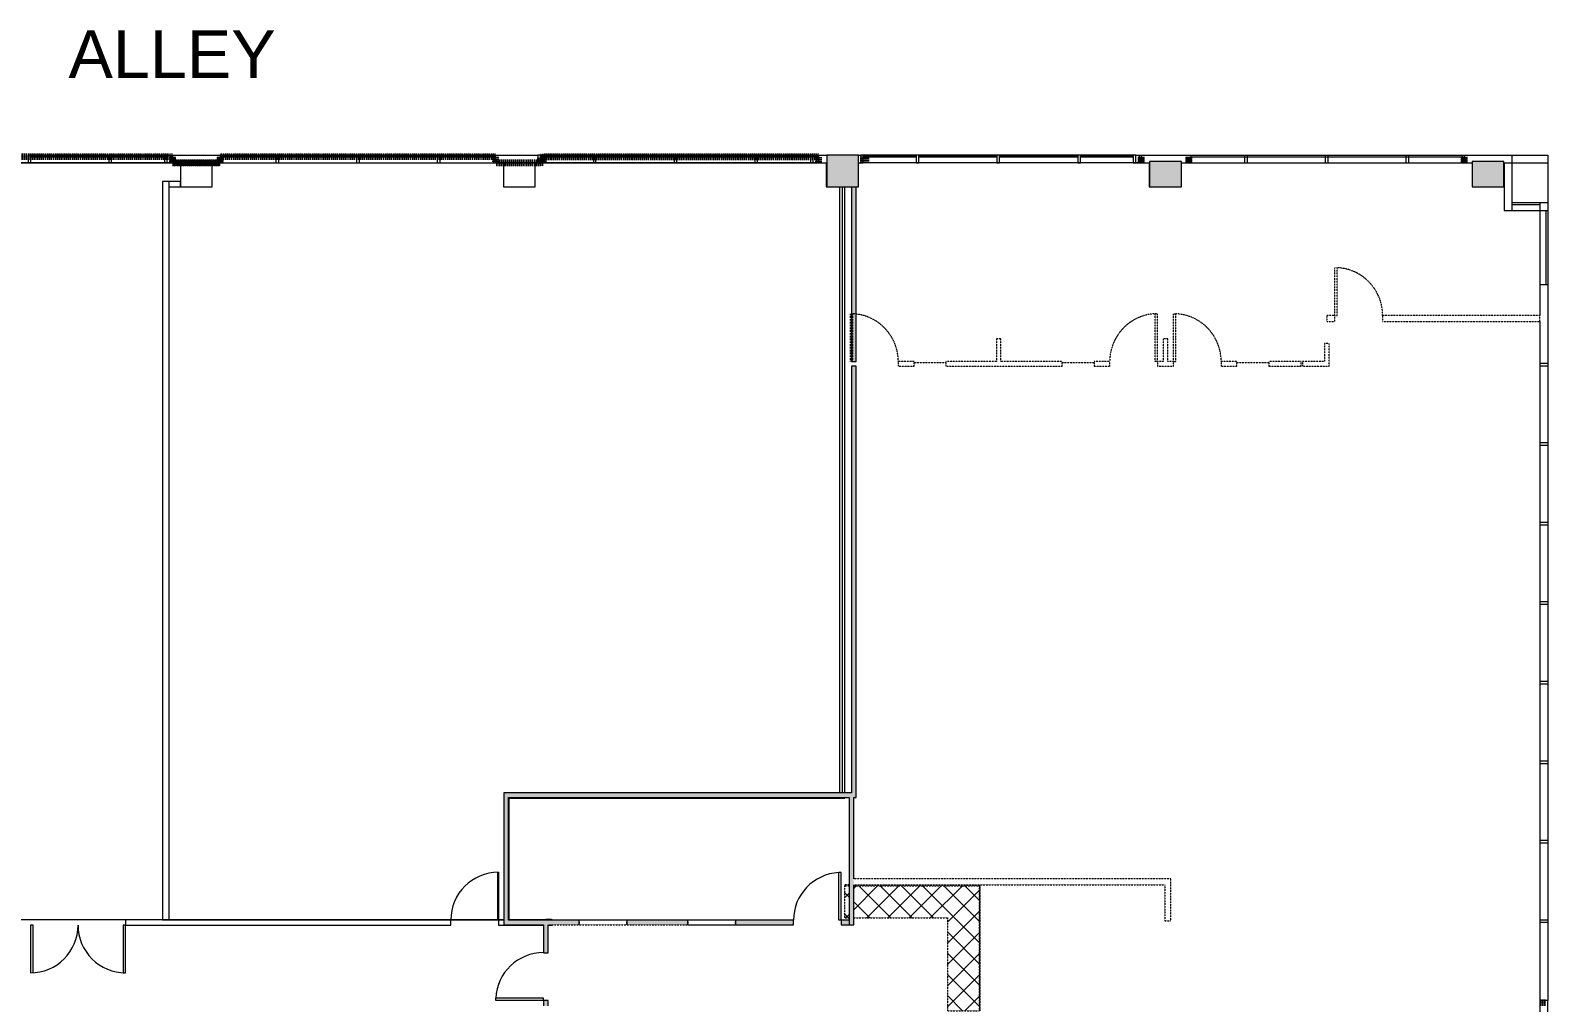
# Model space of a CAD drawing. Header units: inches. Extents: x 628 to 3883, y -391 to 1960.
# Drawn here: x 2640 to 3786, y 1225 to 1960 of the extents above; entities that cross this region are included whole.
import ezdxf

# ---------------------------------------------------------------- set-up
doc = ezdxf.new("R2010")
doc.units = ezdxf.units.IN
doc.header["$MEASUREMENT"] = 0
for name, pattern in [('Demolished', [0.1875, 0.125, -0.0625]), ('IMPORT-Dash 1_8_ _2_', [0.3, 0.1875, -0.1125]), ('IMPORT-Double Dash 3_8_', [1, 0.375, -0.125, 0.125, -0.125, 0.125, -0.125])]:
    doc.linetypes.add(name, pattern=pattern)
for name, color, linetype, lineweight in [('A-DOOR', 31, 'Continuous', 13), ('A-GLAZ', 151, 'Demolished', 9), ('A-GLAZ-CWMG', 250, 'Continuous', 13), ('A-WALL', 113, 'Continuous', 13), ('A-WALL-PATT', 111, 'Continuous', 13), ('basebuilding_dwg', 8, 'Continuous', 9), ('I-WALL', 2, 'Continuous', 13), ('Q-CASE', 31, 'Demolished', 9)]:
    doc.layers.add(name, color=color, linetype=linetype, lineweight=lineweight)
doc.styles.add('Swis721 Lt BT', font='swissl.ttf', dxfattribs={"height": 36})

# ---------------------------------------------------------------- blocks, each defined once
blk = doc.blocks.new('Single-Flush - 36_ x 84_-4272511-FIRST FLOOR DEMOLITION')
at = {"layer": 'A-DOOR', "color": 8, "lineweight": 20}
for p, q in [((16.2, 1.7), (16.2, 37.8)), ((18, 37.8), (16.2, 37.8)), ((18, 1.7), (18, 37.8)), ((18, 1.7), (16.2, 1.7))]:
    blk.add_line(p, q, dxfattribs=at)
at = {"layer": 'A-DOOR', "color": 55}
blk.add_arc((18, 1.7), 36.1, 92.7812, 180, dxfattribs=at)
blk = doc.blocks.new('Single-Flush - 36_ x 84_-4272685-FIRST FLOOR DEMOLITION')
at = {"layer": 'A-DOOR', "color": 8, "lineweight": 20}
for p, q in [((16.2, -1.7), (16.2, -37.8)), ((18, -1.7), (16.2, -1.7)), ((18, -1.7), (18, -37.8)), ((18, -37.8), (16.2, -37.8))]:
    blk.add_line(p, q, dxfattribs=at)
at = {"layer": 'A-DOOR', "color": 55}
blk.add_arc((18, -1.7), 36.1, 180, 267.2188, dxfattribs=at)
blk = doc.blocks.new('Single-Flush - 36_ x 84_-V3-FIRST FLOOR DEMOLITION')
at = {"layer": 'A-DOOR', "color": 10, "linetype": 'Demolished', "lineweight": 20}
for p, q in [((16.2, -1.7), (16.2, -37.8)), ((18, -1.7), (16.2, -1.7)), ((18, -1.7), (18, -37.8)), ((18, -37.8), (16.2, -37.8))]:
    blk.add_line(p, q, dxfattribs=at)
at = {"layer": 'A-DOOR', "color": 7, "linetype": 'Demolished', "lineweight": 9}
blk.add_arc((18, -1.7), 36.1, 180, 267.2188, dxfattribs=at)
blk = doc.blocks.new('Single-Flush - 36_ x 84_-V2-FIRST FLOOR DEMOLITION')
at = {"layer": 'A-DOOR', "color": 10, "linetype": 'Demolished', "lineweight": 20}
for p, q in [((16.2, 1.7), (16.2, 37.8)), ((18, 37.8), (16.2, 37.8)), ((18, 1.7), (18, 37.8)), ((18, 1.7), (16.2, 1.7))]:
    blk.add_line(p, q, dxfattribs=at)
at = {"layer": 'A-DOOR', "color": 7, "linetype": 'Demolished', "lineweight": 9}
blk.add_arc((18, 1.7), 36.1, 92.7812, 180, dxfattribs=at)
blk = doc.blocks.new('Frameless opening with glazing - 24_ x 96_-4458918-FIRST FLOOR DEMOLITION')
at = {"layer": 'A-GLAZ', "color": 10, "lineweight": 20}
blk.add_line((-13.5, -0.625), (10.5, -0.625), dxfattribs=at)
blk = doc.blocks.new('C-Counter Top - ADJ HEIGHT-4952902-FIRST FLOOR DEMOLITION')
at = {"layer": 'Q-CASE'}
h = blk.add_hatch(dxfattribs=at)
h.set_pattern_fill('FP_5', style=0, pattern_type=2)
h.set_pattern_definition([(45, (-1654.627, -1313.919), (-8.012227, 8.012227), []), (135, (-1654.627, -1313.919), (-8.012227, -8.012227), [])])
h.paths.add_polyline_path([(54.5, -95.1), (54.5, -0.8), (-40.3, -0.8), (-40.3, -25), (30.5, -25), (30.5, -95.1)], flags=0)
h.paths.add_polyline_path([(-47.3, -25), (-43.8, -25), (-43.8, -0.8), (-47.3, -0.8)], flags=0)
at = {"layer": 'Q-CASE', "color": 7}
for p, q in [((-43.8, 0), (-47.3, 0)), ((-47.3, 0), (-47.3, -0.8)), ((55.2, -95.1), (55.2, 0)), ((-47.3, -0.8), (-47.3, -25)), ((-47.3, -0.8), (-43.8, -0.8)), ((-40.3, -0.8), (54.5, -0.8)), ((54.5, -0.8), (54.5, -95.1)), ((-47.3, -25), (-43.8, -25)), ((-40.3, -25), (30.5, -25)), ((30.5, -25), (30.5, -95.1)), ((30.5, -95.1), (54.5, -95.1)), ((54.5, -95.1), (55.2, -95.1))]:
    blk.add_line(p, q, dxfattribs=at)
blk = doc.blocks.new('Single-Flush - 36_ x 84_-V4-FIRST FLOOR DEMOLITION')
at = {"layer": 'A-DOOR', "color": 10, "linetype": 'Demolished', "lineweight": 20}
for p, q in [((16.2, -2.3), (16.2, -38.3)), ((18, -2.3), (16.2, -2.3)), ((18, -2.3), (18, -38.3)), ((18, -38.3), (16.2, -38.3))]:
    blk.add_line(p, q, dxfattribs=at)
at = {"layer": 'A-DOOR', "color": 7, "linetype": 'Demolished', "lineweight": 9}
blk.add_arc((18, -2.3), 36.1, 180, 267.2188, dxfattribs=at)
blk = doc.blocks.new('basebuilding_dwg_System Panel - Glazed EXIST-BLACK-1018897-GROSS BLDG AREA - LEVEL 6-4771485-FIRST FLOOR DEMOLITION')
at = {"layer": 'A-GLAZ', "color": 7, "linetype": 'Continuous', "flags": 128}
blk.add_lwpolyline([(-20, -1.5), (20, -1.5), (20, -0.5), (-20, -0.5)], close=True, dxfattribs=at)
blk = doc.blocks.new('basebuilding_dwg_System Panel - Glazed EXIST-BLACK-1018898-GROSS BLDG AREA - LEVEL 6-4771486-FIRST FLOOR DEMOLITION')
at = {"layer": 'A-GLAZ', "color": 7, "linetype": 'Continuous', "flags": 128}
blk.add_lwpolyline([(-29.5, -1.5), (29.5, -1.5), (29.5, -0.5), (-29.5, -0.5)], close=True, dxfattribs=at)
blk = doc.blocks.new('basebuilding_dwg_Rectangular Mullion - 2_ x 6_ rectangular-BLACK-1018865-GROSS BLDG AREA - LEVEL 6-4771487-FIRST FLOOR DEMOLITION')
at = {"layer": 'A-GLAZ-CWMG', "flags": 128}
blk.add_lwpolyline([(-1, 6), (1, 6), (1, 0), (-1, 0)], close=True, dxfattribs=at)
blk = doc.blocks.new('basebuilding_dwg_Rectangular Mullion - 2_ x 6_ rectangular-BLACK-1018894-GROSS BLDG AREA - LEVEL 6-4771489-FIRST FLOOR DEMOLITION')
at = {"layer": 'A-GLAZ-CWMG'}
for p, q in [((59.3, 1017.2), (19.3, 1017.2)), ((59.3, 1011.2), (19.3, 1011.2))]:
    blk.add_line(p, q, dxfattribs=at)
blk = doc.blocks.new('basebuilding_dwg_Rectangular Mullion - 2_ x 6_ rectangular-BLACK-430961-GROSS BLDG AREA - LEVEL 6-4771490-FIRST FLOOR DEMOLITION')
at = {"layer": 'A-GLAZ-CWMG'}
for p, q in [((-43.7, 1017.2), (-102.7, 1017.2)), ((-43.7, 1011.2), (-102.7, 1011.2))]:
    blk.add_line(p, q, dxfattribs=at)
blk = doc.blocks.new('basebuilding_dwg_Rectangular Mullion - 2_ x 6_ rectangular-BLACK-167181-GROSS BLDG AREA - LEVEL 6-4771492-FIRST FLOOR DEMOLITION')
at = {"layer": 'A-GLAZ-CWMG', "flags": 128}
blk.add_lwpolyline([(-2, 6), (0, 6), (0, 0), (-2, 0)], close=True, dxfattribs=at)
blk = doc.blocks.new('basebuilding_dwg_Rectangular Mullion - 2_ x 6_ rectangular-BLACK-1018893-GROSS BLDG AREA - LEVEL 6-4771488-FIRST FLOOR DEMOLITION')
at = {"layer": 'A-GLAZ-CWMG'}
for p, q in [((-104.7, 1017.2), (-144.7, 1017.2)), ((-104.7, 1011.2), (-144.7, 1011.2))]:
    blk.add_line(p, q, dxfattribs=at)
blk = doc.blocks.new('basebuilding_dwg_Rectangular Mullion - 2_ x 6_ rectangular-BLACK-167180-GROSS BLDG AREA - LEVEL 6-4771491-FIRST FLOOR DEMOLITION')
at = {"layer": 'A-GLAZ-CWMG', "flags": 128}
blk.add_lwpolyline([(0, 6), (-2, 6), (-2, 0), (0, 0)], close=True, dxfattribs=at)
blk = doc.blocks.new('basebuilding_dwg_Double-Flush - 72_ x 78_-1244933-GROSS BLDG AREA - LEVEL 6-4771494-FIRST FLOOR DEMOLITION')
at = {"layer": 'A-DOOR', "color": 250, "flags": 128}
blk.add_lwpolyline([(-34, 2), (-34, 38), (-36, 38), (-36, 2)], close=True, dxfattribs=at)
blk.add_lwpolyline([(34, 37.9), (34, 2), (36, 2), (36, 38)], dxfattribs=at)
at = {"layer": 'A-DOOR', "color": 7, "lineweight": 9}
for centre, start, end in [((-36, 2), 360, 90), ((36, 2), 90, 180)]:
    blk.add_arc(centre, 36, start, end, dxfattribs=at)
blk = doc.blocks.new('basebuilding_dwg_ST - TYPE F - SINGLE ALL GLASS - 36_ x 96_ NEW-1710231-GROSS BLDG AREA - LEVEL 6-4771495-FIRST FLOOR DEMOLITION')
at = {"layer": 'A-DOOR', "color": 250, "flags": 128}
blk.add_lwpolyline([(17.5, 2), (17.5, 38), (18, 38), (18, 2)], close=True, dxfattribs=at)
at = {"layer": 'A-DOOR', "color": 7, "lineweight": 9}
blk.add_arc((18, 2), 36, 90, 180, dxfattribs=at)
blk = doc.blocks.new('basebuilding_dwg-4266169-FIRST FLOOR DEMOLITION')
at = {"lineweight": 9}
for p, q in [((1095.6, 1865.4), (1375.6, 1865.4)), ((1095.6, 1859.4), (1105.6, 1859.4)), ((1098.1, 1865.4), (1098.1, 1859.4)), ((1129.6, 1859.4), (1349.6, 1859.4)), ((1137.1, 1865.4), (1137.1, 1859.4)), ((1137.1, 1863.9), (1342.1, 1863.9)), ((1177.6, 1865.4), (1177.6, 1859.4)), ((1179.6, 1865.4), (1179.6, 1859.4)), ((1238.6, 1865.4), (1238.6, 1859.4)), ((1240.6, 1865.4), (1240.6, 1859.4)), ((1299.6, 1865.4), (1299.6, 1859.4)), ((1301.6, 1865.4), (1301.6, 1859.4)), ((1342.1, 1865.4), (1342.1, 1859.4)), ((1373.6, 1859.4), (1375.6, 1859.4)), ((1583.6, 1865.4), (1593.9, 1865.4)), ((1586.1, 1865.4), (1586.1, 1859.4)), ((1617.9, 1865.4), (1619.6, 1865.4)), ((1617.9, 1859.4), (1619.6, 1859.4)), ((1827.6, 1865.4), (1910.7, 1865.4)), ((1830.1, 1865.4), (1830.1, 1859.4)), ((1861.9, 1859.4), (2081.6, 1859.4)), ((1867.6, 1865.4), (2075.6, 1865.4)), ((1867.6, 1859.4), (2075.6, 1859.4)), ((1869.1, 1865.4), (1869.1, 1859.4)), ((1909.6, 1865.4), (1909.6, 1859.4)), ((1911.6, 1865.4), (1911.6, 1859.4)), ((1970.6, 1865.4), (1970.6, 1859.4)), ((1972.6, 1865.4), (1972.6, 1859.4)), ((2031.6, 1865.4), (2031.6, 1859.4)), ((2033.6, 1865.4), (2033.6, 1859.4)), ((2074.1, 1865.4), (2074.1, 1859.4)), ((2075.7, 1865.4), (2075.7, 1859.4)), ((2105.6, 1859.4), (2138.2, 1859.4)), ((2111.5, 1865.4), (2138.7, 1865.4)), ((2111.7, 1865.4), (2111.7, 1823.4)), ((1603.6, 1841.4), (1603.6, 1383.4)), ((1605.6, 1841.4), (1605.6, 1383.4)), ((1607.6, 1383.4), (1607.6, 1841.4)), ((2111.7, 1829.4), (2138.7, 1829.4)), ((2111.7, 1827.9), (2132.7, 1827.9)), ((2132.7, 1829.4), (2132.7, 1744.2)), ((2137.2, 1823.2), (2137.2, 1767.2)), ((2132.7, 1767.5), (2138.7, 1767.5)), ((2132.7, 1739.5), (2132.7, 908.5)), ((2132.7, 1708.2), (2138.7, 1708.2)), ((2132.7, 1706.2), (2138.7, 1706.2)), ((2132.7, 1648.1), (2138.7, 1648.1)), ((2132.7, 1646.1), (2138.7, 1646.1)), ((2132.7, 1588), (2138.7, 1588)), ((2132.7, 1586), (2138.7, 1586)), ((2132.7, 1527.9), (2138.7, 1527.9)), ((2132.7, 1525.9), (2138.7, 1525.9)), ((2132.7, 1467.8), (2138.7, 1467.8)), ((2132.7, 1465.8), (2138.7, 1465.8)), ((2132.7, 1407.7), (2138.7, 1407.7)), ((2132.7, 1405.7), (2138.7, 1405.7)), ((2132.7, 1347.7), (2138.7, 1347.7)), ((2132.7, 1345.7), (2138.7, 1345.7)), ((2132.7, 1287.6), (2138.7, 1287.6)), ((2132.7, 1285.6), (2138.7, 1285.6))]:
    blk.add_line(p, q, dxfattribs=at)
at = {"color": 250, "lineweight": 13}
for p, q in [((1105.6, 1859.4), (1105.6, 1845.4)), ((1135.6, 1859.4), (1105.6, 1859.4)), ((1135.6, 1863.9), (1135.6, 1859.4)), ((1105.6, 1845.4), (1092.1, 1845.4)), ((1097, 1841.4), (1097, 1845.4)), ((1092.1, 1287.4), (1349.9, 1287.4)), ((1097, 1287.4), (1092.1, 1287.4)), ((1353.4, 1287.4), (1353.9, 1287.4))]:
    blk.add_line(p, q, dxfattribs=at)
at = {"color": 50, "linetype": 'IMPORT-Dash 1_8_ _2_', "lineweight": 90}
for p, q in [((1343.6, 1863.9), (1135.6, 1863.9)), ((1621.6, 1863.9), (1621.6, 1859.4)), ((1623.6, 1863.9), (1623.6, 1859.4)), ((2132.7, 1224.9), (2137.2, 1224.9))]:
    blk.add_line(p, q, dxfattribs=at)
at = {"color": 50, "linetype": 'IMPORT-Dash 1_8_ _2_', "lineweight": 90, "flags": 128}
for points in [[(1099.6, 1863.9), (1099.6, 1859.4), (1135.6, 1859.4), (1135.6, 1863.9), (1135.6, 1859.4), (1105.6, 1859.4), (1099.6, 1859.4), (1099.6, 1863.9), (891.6, 1863.9), (891.6, 1859.4), (855.6, 1859.4), (855.6, 1863.9), (647.6, 1863.9), (647.6, 1859.4), (611.6, 1859.4), (611.6, 1863.9), (403.6, 1863.9), (403.6, 1859.4), (367.6, 1859.4), (367.6, 1863.9), (159.6, 1863.9), (159.6, 1859.4), (128.9, 1859.4), (128.9, 1827.9), (96.1, 1827.9), (96.1, 1226.4), (123.6, 1226.4), (123.6, 1230.9), (165.6, 1230.9)], [(1587.6, 1859.4), (1587.6, 1863.9), (1379.6, 1863.9), (1379.6, 1859.4), (1343.6, 1859.4), (1343.6, 1863.9), (1343.6, 1859.4), (1377.6, 1859.4), (1377.6, 1863.9), (1587.6, 1863.9), (1587.6, 1859.4)], [(1831.6, 1859.4), (1831.6, 1863.9), (1831.6, 1859.4)], [(1867.6, 1859.4), (1867.6, 1863.9), (1867.6, 1859.4)], [(2075.6, 1859.4), (2075.6, 1863.9), (2075.6, 1859.4)]]:
    blk.add_lwpolyline(points, dxfattribs=at)
at = {"lineweight": 9, "flags": 128}
for points in [[(833.1, 299.9), (936.9, 299.9), (938.9, 299.9), (938.9, 124.4), (129.6, 124.4), (129.6, 159.3), (102.6, 159.3), (102.6, 750.9), (168.8, 750.9), (168.8, 1230.9), (102.6, 1230.9), (102.6, 1823.4), (128.9, 1823.4), (128.9, 1859.4), (1593.9, 1859.4)], [(1099.6, 1865.4), (1099.6, 1859.4), (891.6, 1859.4)], [(1587.6, 1865.4), (1587.6, 1859.4), (1379.6, 1859.4)], [(1583.6, 1859.4), (1593.6, 1859.4), (1593.6, 1841.4), (1593.9, 1841.4)], [(1831.6, 1865.4), (1831.6, 1859.4), (1623.6, 1859.4)], [(1827.6, 1859.4), (1837.6, 1859.4), (1837.6, 1841.4), (1837.9, 1841.4)], [(1869.1, 1863.9), (1910.6, 1863.9), (2032.6, 1863.9), (2074.1, 1863.9)], [(2032.7, 1865.4), (2138.7, 1865.4), (2138.7, 1767.2), (2138.7, 1226.5)], [(2105.7, 1859.4), (2105.7, 1823.4), (2138.7, 1823.4)], [(1353.9, 1379.4), (1607.6, 1379.4), (1607.6, 1379.9)], [(1386.4, 1287.2), (1386.4, 1287.4), (1353.9, 1287.4), (1353.9, 1379.4)], [(1349.9, 1287.4), (684.2, 1287.4), (684.2, 704.6), (772.7, 616.1), (829.6, 616.1)], [(1349.9, 1287.4), (1345.9, 1287.4), (1345.9, 1283.4), (1379.9, 1283.4)], [(1386.1, 1287.2), (1386.1, 1287.7), (1381.6, 1287.7)], [(1383.4, 1283.4), (1386.4, 1283.4), (1386.4, 1283.7)], [(2132.7, 756.9), (2138.7, 756.9), (2138.7, 794.5), (2138.7, 1187.3), (2138.7, 1226.5), (2132.7, 1226.5)]]:
    blk.add_lwpolyline(points, dxfattribs=at)
for points in [[(1129.6, 1841.4), (1129.6, 1859.4), (1105.6, 1859.4), (1105.6, 1841.4)], [(1343.6, 1859.4), (1343.6, 1865.4), (1135.6, 1865.4), (1135.6, 1859.4)], [(1373.6, 1841.4), (1373.6, 1859.4), (1349.6, 1859.4), (1349.6, 1841.4)], [(1092.1, 1845.4), (1092.1, 1287.4), (1064.2, 1287.4), (1064.2, 1283.4), (1309.9, 1283.4), (1309.9, 1287.4), (1097, 1287.4), (1097, 1841.4), (1105.6, 1841.4), (1105.6, 1845.4)]]:
    blk.add_lwpolyline(points, close=True, dxfattribs=at)
at = {"color": 250, "lineweight": 13, "flags": 128}
blk.add_lwpolyline([(1587.6, 1859.4), (1587.6, 1863.9), (1379.6, 1863.9), (1379.6, 1859.4), (1343.6, 1859.4), (1343.6, 1863.9), (1135.6, 1863.9)], dxfattribs=at)
at = {"extrusion": (0, 0, -1), "rotation": 180}
for name, p in [('basebuilding_dwg_Rectangular Mullion - 2_ x 6_ rectangular-BLACK-1018865-GROSS BLDG AREA - LEVEL 6-4771487-FIRST FLOOR DEMOLITION', (-991.6, 1865.4)), ('basebuilding_dwg_Rectangular Mullion - 2_ x 6_ rectangular-BLACK-1018865-GROSS BLDG AREA - LEVEL 6-4771487-FIRST FLOOR DEMOLITION', (-1052.6, 1865.4)), ('basebuilding_dwg_Rectangular Mullion - 2_ x 6_ rectangular-BLACK-167181-GROSS BLDG AREA - LEVEL 6-4771492-FIRST FLOOR DEMOLITION', (-1095.6, 1865.4)), ('basebuilding_dwg_Rectangular Mullion - 2_ x 6_ rectangular-BLACK-1018865-GROSS BLDG AREA - LEVEL 6-4771487-FIRST FLOOR DEMOLITION', (-1418.6, 1865.4)), ('basebuilding_dwg_Rectangular Mullion - 2_ x 6_ rectangular-BLACK-1018865-GROSS BLDG AREA - LEVEL 6-4771487-FIRST FLOOR DEMOLITION', (-1479.6, 1865.4)), ('basebuilding_dwg_Rectangular Mullion - 2_ x 6_ rectangular-BLACK-1018865-GROSS BLDG AREA - LEVEL 6-4771487-FIRST FLOOR DEMOLITION', (-1540.6, 1865.4)), ('basebuilding_dwg_Rectangular Mullion - 2_ x 6_ rectangular-BLACK-167181-GROSS BLDG AREA - LEVEL 6-4771492-FIRST FLOOR DEMOLITION', (-1583.6, 1865.4)), ('basebuilding_dwg_Rectangular Mullion - 2_ x 6_ rectangular-BLACK-1018865-GROSS BLDG AREA - LEVEL 6-4771487-FIRST FLOOR DEMOLITION', (-1662.6, 1865.4)), ('basebuilding_dwg_Rectangular Mullion - 2_ x 6_ rectangular-BLACK-1018865-GROSS BLDG AREA - LEVEL 6-4771487-FIRST FLOOR DEMOLITION', (-1723.6, 1865.4)), ('basebuilding_dwg_Rectangular Mullion - 2_ x 6_ rectangular-BLACK-1018865-GROSS BLDG AREA - LEVEL 6-4771487-FIRST FLOOR DEMOLITION', (-1784.6, 1865.4)), ('basebuilding_dwg_Rectangular Mullion - 2_ x 6_ rectangular-BLACK-167181-GROSS BLDG AREA - LEVEL 6-4771492-FIRST FLOOR DEMOLITION', (-1827.6, 1865.4))]:
    blk.add_blockref(name, p, dxfattribs=at)
for name, p in [('basebuilding_dwg_Rectangular Mullion - 2_ x 6_ rectangular-BLACK-430961-GROSS BLDG AREA - LEVEL 6-4771490-FIRST FLOOR DEMOLITION', (1095.3, 848.2)), ('basebuilding_dwg_System Panel - Glazed EXIST-BLACK-1018898-GROSS BLDG AREA - LEVEL 6-4771486-FIRST FLOOR DEMOLITION', (1022.1, 1865.4)), ('basebuilding_dwg_Rectangular Mullion - 2_ x 6_ rectangular-BLACK-1018894-GROSS BLDG AREA - LEVEL 6-4771489-FIRST FLOOR DEMOLITION', (1034.3, 848.2)), ('basebuilding_dwg_System Panel - Glazed EXIST-BLACK-1018897-GROSS BLDG AREA - LEVEL 6-4771485-FIRST FLOOR DEMOLITION', (1073.6, 1865.4)), ('basebuilding_dwg_Rectangular Mullion - 2_ x 6_ rectangular-BLACK-1018893-GROSS BLDG AREA - LEVEL 6-4771488-FIRST FLOOR DEMOLITION', (1522.3, 848.2)), ('basebuilding_dwg_System Panel - Glazed EXIST-BLACK-1018897-GROSS BLDG AREA - LEVEL 6-4771485-FIRST FLOOR DEMOLITION', (1397.6, 1865.4)), ('basebuilding_dwg_Rectangular Mullion - 2_ x 6_ rectangular-BLACK-430961-GROSS BLDG AREA - LEVEL 6-4771490-FIRST FLOOR DEMOLITION', (1522.3, 848.2)), ('basebuilding_dwg_System Panel - Glazed EXIST-BLACK-1018898-GROSS BLDG AREA - LEVEL 6-4771486-FIRST FLOOR DEMOLITION', (1449.1, 1865.4)), ('basebuilding_dwg_Rectangular Mullion - 2_ x 6_ rectangular-BLACK-430961-GROSS BLDG AREA - LEVEL 6-4771490-FIRST FLOOR DEMOLITION', (1583.3, 848.2)), ('basebuilding_dwg_System Panel - Glazed EXIST-BLACK-1018898-GROSS BLDG AREA - LEVEL 6-4771486-FIRST FLOOR DEMOLITION', (1510.1, 1865.4)), ('basebuilding_dwg_Rectangular Mullion - 2_ x 6_ rectangular-BLACK-1018894-GROSS BLDG AREA - LEVEL 6-4771489-FIRST FLOOR DEMOLITION', (1522.3, 848.2)), ('basebuilding_dwg_System Panel - Glazed EXIST-BLACK-1018897-GROSS BLDG AREA - LEVEL 6-4771485-FIRST FLOOR DEMOLITION', (1561.6, 1865.4)), ('basebuilding_dwg_Rectangular Mullion - 2_ x 6_ rectangular-BLACK-1018893-GROSS BLDG AREA - LEVEL 6-4771488-FIRST FLOOR DEMOLITION', (1766.3, 848.2)), ('basebuilding_dwg_System Panel - Glazed EXIST-BLACK-1018897-GROSS BLDG AREA - LEVEL 6-4771485-FIRST FLOOR DEMOLITION', (1641.6, 1865.4)), ('basebuilding_dwg_Rectangular Mullion - 2_ x 6_ rectangular-BLACK-430961-GROSS BLDG AREA - LEVEL 6-4771490-FIRST FLOOR DEMOLITION', (1766.3, 848.2)), ('basebuilding_dwg_System Panel - Glazed EXIST-BLACK-1018898-GROSS BLDG AREA - LEVEL 6-4771486-FIRST FLOOR DEMOLITION', (1693.1, 1865.4)), ('basebuilding_dwg_Rectangular Mullion - 2_ x 6_ rectangular-BLACK-430961-GROSS BLDG AREA - LEVEL 6-4771490-FIRST FLOOR DEMOLITION', (1827.3, 848.2)), ('basebuilding_dwg_System Panel - Glazed EXIST-BLACK-1018898-GROSS BLDG AREA - LEVEL 6-4771486-FIRST FLOOR DEMOLITION', (1754.1, 1865.4)), ('basebuilding_dwg_Rectangular Mullion - 2_ x 6_ rectangular-BLACK-1018894-GROSS BLDG AREA - LEVEL 6-4771489-FIRST FLOOR DEMOLITION', (1766.3, 848.2)), ('basebuilding_dwg_System Panel - Glazed EXIST-BLACK-1018897-GROSS BLDG AREA - LEVEL 6-4771485-FIRST FLOOR DEMOLITION', (1805.6, 1865.4)), ('basebuilding_dwg_ST - TYPE F - SINGLE ALL GLASS - 36_ x 96_ NEW-1710231-GROSS BLDG AREA - LEVEL 6-4771495-FIRST FLOOR DEMOLITION', (1327.9, 1285.4))]:
    blk.add_blockref(name, p)
at = {"rotation": 180}
for name, p in [('basebuilding_dwg_Rectangular Mullion - 2_ x 6_ rectangular-BLACK-167180-GROSS BLDG AREA - LEVEL 6-4771491-FIRST FLOOR DEMOLITION', (1375.6, 1865.4)), ('basebuilding_dwg_Rectangular Mullion - 2_ x 6_ rectangular-BLACK-167180-GROSS BLDG AREA - LEVEL 6-4771491-FIRST FLOOR DEMOLITION', (1619.6, 1865.4)), ('basebuilding_dwg_Double-Flush - 72_ x 78_-1244933-GROSS BLDG AREA - LEVEL 6-4771494-FIRST FLOOR DEMOLITION', (1028.2, 1285.4))]:
    blk.add_blockref(name, p, dxfattribs=at)
at = {"lineweight": 9, "insert": (1021, 1959.6), "char_height": 36, "width": 170.008, "attachment_point": 1, "line_spacing_factor": 1.005062, "style": 'Swis721 Lt BT'}
blk.add_mtext('ALLEY', dxfattribs=at)

msp = doc.modelspace()

# ---------------------------------------------------------------- hatches: boundary and pattern name
at = {"layer": 'A-WALL'}
for points in [[(3263.7, 1841.4), (3265.5, 1841.4), (3265.5, 1865.4), (3241.5, 1865.4), (3241.5, 1841.4), (3260.2, 1841.4)], [(3509.5, 1841.4), (3509.5, 1860.4), (3485.5, 1860.4), (3485.5, 1841.4)], [(3753.2, 1841.4), (3753.2, 1860.4), (3729.2, 1860.4), (3729.2, 1841.4)]]:
    msp.add_hatch(color=250, dxfattribs=at).paths.add_polyline_path(points, flags=0)
at = {"layer": 'A-WALL-PATT', "lineweight": 9}
h = msp.add_hatch(color=7, dxfattribs=at)
h.paths.add_polyline_path([(3263.7, 1383.4), (3263.7, 1705.9), (3260.2, 1705.9), (3260.2, 1383.4)], flags=0)
h.paths.add_polyline_path([(3263.7, 1709.4), (3263.7, 1841.4), (3260.2, 1841.4), (3260.2, 1709.4)], flags=0)
for points in [[(3263.7, 1379.9), (3263.7, 1383.4), (2997.5, 1383.4), (2997.5, 1379.9), (3262, 1379.9)], [(3001, 1283.7), (3001, 1379.9), (2997.5, 1379.9), (2997.5, 1283.7)], [(3262, 1283.7), (3262, 1379.9), (3258.5, 1379.9), (3258.5, 1283.7)]]:
    msp.add_hatch(color=7, dxfattribs=at).paths.add_polyline_path(points, flags=0)
h = msp.add_hatch(color=7, dxfattribs=at)
h.paths.add_polyline_path([(3258.5, 1283.7), (3258.5, 1287.2), (3252.5, 1287.2), (3252.5, 1283.7)], flags=0)
h.paths.add_polyline_path([(3172.7, 1283.7), (3216.5, 1283.7), (3216.5, 1287.2), (3172.7, 1287.2)], flags=0)
h.paths.add_polyline_path([(3136.7, 1283.7), (3136.7, 1287.2), (3090.6, 1287.2), (3090.6, 1283.7)], flags=0)
h.paths.add_polyline_path([(3001.9, 1283.7), (3054.6, 1283.7), (3054.6, 1287.2), (3001, 1287.2), (3001, 1283.7)], flags=0)
h = msp.add_hatch(color=7, dxfattribs=at)
h.paths.add_polyline_path([(3031, 1222.4), (3031, 1226.6), (3027.5, 1226.6), (3027.5, 1222.4)], flags=0)
h.paths.add_polyline_path([(3031, 1262.6), (3031, 1283.7), (3027.5, 1283.7), (3027.5, 1262.6)], flags=0)

# ---------------------------------------------------------------- linework, layer by layer
at = {"layer": 'A-WALL', "color": 8, "lineweight": 20}
for p, q in [((3265.5, 1865.4), (3241.5, 1865.4)), ((3241.5, 1865.4), (3241.5, 1841.4)), ((3265.5, 1841.4), (3265.5, 1865.4)), ((3485.5, 1860.4), (3485.5, 1841.4)), ((3509.5, 1860.4), (3485.5, 1860.4)), ((3509.5, 1841.4), (3509.5, 1860.4)), ((3729.2, 1860.4), (3729.2, 1841.4)), ((3753.2, 1860.4), (3729.2, 1860.4)), ((3753.2, 1841.4), (3753.2, 1860.4)), ((3241.5, 1841.4), (3260.2, 1841.4)), ((3263.7, 1841.4), (3265.5, 1841.4)), ((3485.5, 1841.4), (3509.5, 1841.4)), ((3729.2, 1841.4), (3753.2, 1841.4))]:
    msp.add_line(p, q, dxfattribs=at)
at = {"layer": 'A-WALL', "color": 55}
msp.add_line((3260.2, 1841.4), (3263.7, 1841.4), dxfattribs=at)
at = {"layer": 'A-WALL', "color": 10, "linetype": 'Demolished', "lineweight": 20}
for p, q in [((3625.5, 1744.2), (3619.5, 1744.2)), ((3619.5, 1744.2), (3619.5, 1739.5)), ((3625.5, 1739.5), (3625.5, 1744.2)), ((3780.3, 1744.2), (3661.5, 1744.2)), ((3661.5, 1744.2), (3661.5, 1739.5)), ((3780.3, 1739.5), (3780.3, 1744.2)), ((3619.5, 1739.5), (3625.5, 1739.5)), ((3661.5, 1739.5), (3780.3, 1739.5)), ((3501.5, 1318.5), (3262, 1318.5)), ((3501.5, 1286.7), (3501.5, 1318.5)), ((3262, 1313.9), (3496.9, 1313.9)), ((3496.9, 1313.9), (3496.9, 1286.7)), ((3496.9, 1286.7), (3501.5, 1286.7))]:
    msp.add_line(p, q, dxfattribs=at)
at = {"layer": 'I-WALL', "color": 8, "lineweight": 20}
for p, q in [((3260.2, 1841.4), (3260.2, 1709.4)), ((3263.7, 1709.4), (3263.7, 1841.4)), ((3260.2, 1709.4), (3263.7, 1709.4)), ((3263.7, 1705.9), (3260.2, 1705.9)), ((3260.2, 1705.9), (3260.2, 1383.4)), ((3263.7, 1379.9), (3263.7, 1705.9)), ((2997.5, 1383.4), (2997.5, 1283.7)), ((3260.2, 1383.4), (2997.5, 1383.4)), ((3001, 1287.2), (3001, 1379.9)), ((3001, 1379.9), (3258.5, 1379.9)), ((3258.5, 1379.9), (3258.5, 1283.7)), ((3262, 1318.5), (3262, 1379.9)), ((3262, 1379.9), (3263.7, 1379.9)), ((3262, 1283.7), (3262, 1313.9)), ((3216.5, 1287.2), (3001, 1287.2)), ((3216.5, 1283.7), (3216.5, 1287.2)), ((3258.5, 1287.2), (3252.5, 1287.2)), ((3252.5, 1287.2), (3252.5, 1283.7)), ((2997.5, 1283.7), (3027.5, 1283.7)), ((3027.5, 1283.7), (3027.5, 1262.6)), ((3031, 1262.6), (3031, 1283.7)), ((3136.7, 1283.7), (3216.5, 1283.7)), ((3252.5, 1283.7), (3262, 1283.7)), ((3027.5, 1262.6), (3031, 1262.6)), ((3027.5, 1226.6), (3027.5, 1222.4)), ((3031, 1226.6), (3027.5, 1226.6)), ((3031, 1222.4), (3031, 1226.6))]:
    msp.add_line(p, q, dxfattribs=at)
at = {"layer": 'I-WALL', "color": 10, "linetype": 'Demolished', "lineweight": 20}
for p, q in [((3369.7, 1726.4), (3369.7, 1709.4)), ((3373.2, 1726.4), (3369.7, 1726.4)), ((3373.2, 1709.4), (3373.2, 1726.4)), ((3495.7, 1726.4), (3495.7, 1709.4)), ((3499.2, 1726.4), (3495.7, 1726.4)), ((3499.2, 1709.4), (3499.2, 1726.4)), ((3617.7, 1722.9), (3617.7, 1709.4)), ((3621.2, 1722.9), (3617.7, 1722.9)), ((3621.2, 1705.9), (3621.2, 1722.9)), ((3307.5, 1709.4), (3295.5, 1709.4)), ((3295.5, 1709.4), (3295.5, 1705.9)), ((3307.5, 1705.9), (3307.5, 1709.4)), ((3369.7, 1709.4), (3331.5, 1709.4)), ((3331.5, 1709.4), (3331.5, 1705.9)), ((3419.5, 1709.4), (3373.2, 1709.4)), ((3419.5, 1705.9), (3419.5, 1709.4)), ((3455.5, 1709.4), (3443.5, 1709.4)), ((3443.5, 1709.4), (3443.5, 1705.9)), ((3455.5, 1705.9), (3455.5, 1709.4)), ((3495.7, 1709.4), (3491.5, 1709.4)), ((3491.5, 1709.4), (3491.5, 1705.9)), ((3503.5, 1709.4), (3499.2, 1709.4)), ((3503.5, 1705.9), (3503.5, 1709.4)), ((3551.5, 1709.4), (3539.5, 1709.4)), ((3539.5, 1709.4), (3539.5, 1705.9)), ((3551.5, 1705.9), (3551.5, 1709.4)), ((3600, 1709.4), (3575.5, 1709.4)), ((3575.5, 1709.4), (3575.5, 1705.9)), ((3600, 1705.9), (3600, 1709.4)), ((3617.7, 1709.4), (3601, 1709.4)), ((3601, 1709.4), (3601, 1705.9)), ((3295.5, 1705.9), (3307.5, 1705.9)), ((3331.5, 1705.9), (3419.5, 1705.9)), ((3443.5, 1705.9), (3455.5, 1705.9)), ((3491.5, 1705.9), (3503.5, 1705.9)), ((3539.5, 1705.9), (3551.5, 1705.9)), ((3575.5, 1705.9), (3600, 1705.9)), ((3601, 1705.9), (3621.2, 1705.9)), ((3031, 1283.7), (3136.7, 1283.7))]:
    msp.add_line(p, q, dxfattribs=at)
at = {"layer": 'I-WALL', "color": 55}
for p, q in [((3054.6, 1283.7), (3054.6, 1287.2)), ((3090.6, 1287.2), (3090.6, 1283.7)), ((3136.7, 1283.7), (3136.7, 1287.2)), ((3172.7, 1287.2), (3172.7, 1283.7))]:
    msp.add_line(p, q, dxfattribs=at)
at = {"layer": 'I-WALL', "color": 7, "linetype": 'Demolished', "lineweight": 9}
for p, q in [((3054.6, 1287.2), (3054.6, 1283.7)), ((3090.6, 1283.7), (3090.6, 1287.2)), ((3136.7, 1287.2), (3136.7, 1283.7)), ((3172.7, 1283.7), (3172.7, 1287.2))]:
    msp.add_line(p, q, dxfattribs=at)

# ---------------------------------------------------------------- block references
at = {"layer": 'A-DOOR', "color": 7, "linetype": 'Demolished', "lineweight": 9, "rotation": 180}
for name, p in [('Single-Flush - 36_ x 84_-V4-FIRST FLOOR DEMOLITION', (3643.5, 1741.9)), ('Single-Flush - 36_ x 84_-V3-FIRST FLOOR DEMOLITION', (3277.5, 1707.7)), ('Single-Flush - 36_ x 84_-V3-FIRST FLOOR DEMOLITION', (3521.5, 1707.7))]:
    msp.add_blockref(name, p, dxfattribs=at)
at = {"layer": 'A-DOOR', "color": 7, "linetype": 'Demolished', "lineweight": 9}
msp.add_blockref('Single-Flush - 36_ x 84_-V2-FIRST FLOOR DEMOLITION', (3473.5, 1707.7), dxfattribs=at)
at = {"layer": 'A-DOOR', "color": 55}
msp.add_blockref('Single-Flush - 36_ x 84_-4272511-FIRST FLOOR DEMOLITION', (3234.5, 1285.4), dxfattribs=at)
at = {"layer": 'A-DOOR', "color": 55, "rotation": 269.9999999999998}
msp.add_blockref('Single-Flush - 36_ x 84_-4272685-FIRST FLOOR DEMOLITION', (3029.2, 1244.6), dxfattribs=at)
at = {"layer": 'A-GLAZ', "color": 7, "rotation": 180}
for p in [(3318, 1707.7), (3430, 1707.7), (3562, 1707.7)]:
    msp.add_blockref('Frameless opening with glazing - 24_ x 96_-4458918-FIRST FLOOR DEMOLITION', p, dxfattribs=at)
at = {"layer": 'basebuilding_dwg', "color": 250, "linetype": 'IMPORT-Double Dash 3_8_', "lineweight": 13}
msp.add_blockref('basebuilding_dwg-4266169-FIRST FLOOR DEMOLITION', (1647.6, 0), dxfattribs=at)
at = {"layer": 'Q-CASE', "color": 7}
msp.add_blockref('C-Counter Top - ADJ HEIGHT-4952902-FIRST FLOOR DEMOLITION', (3302.2, 1313.9), dxfattribs=at)

doc.saveas('drawing.dxf')
